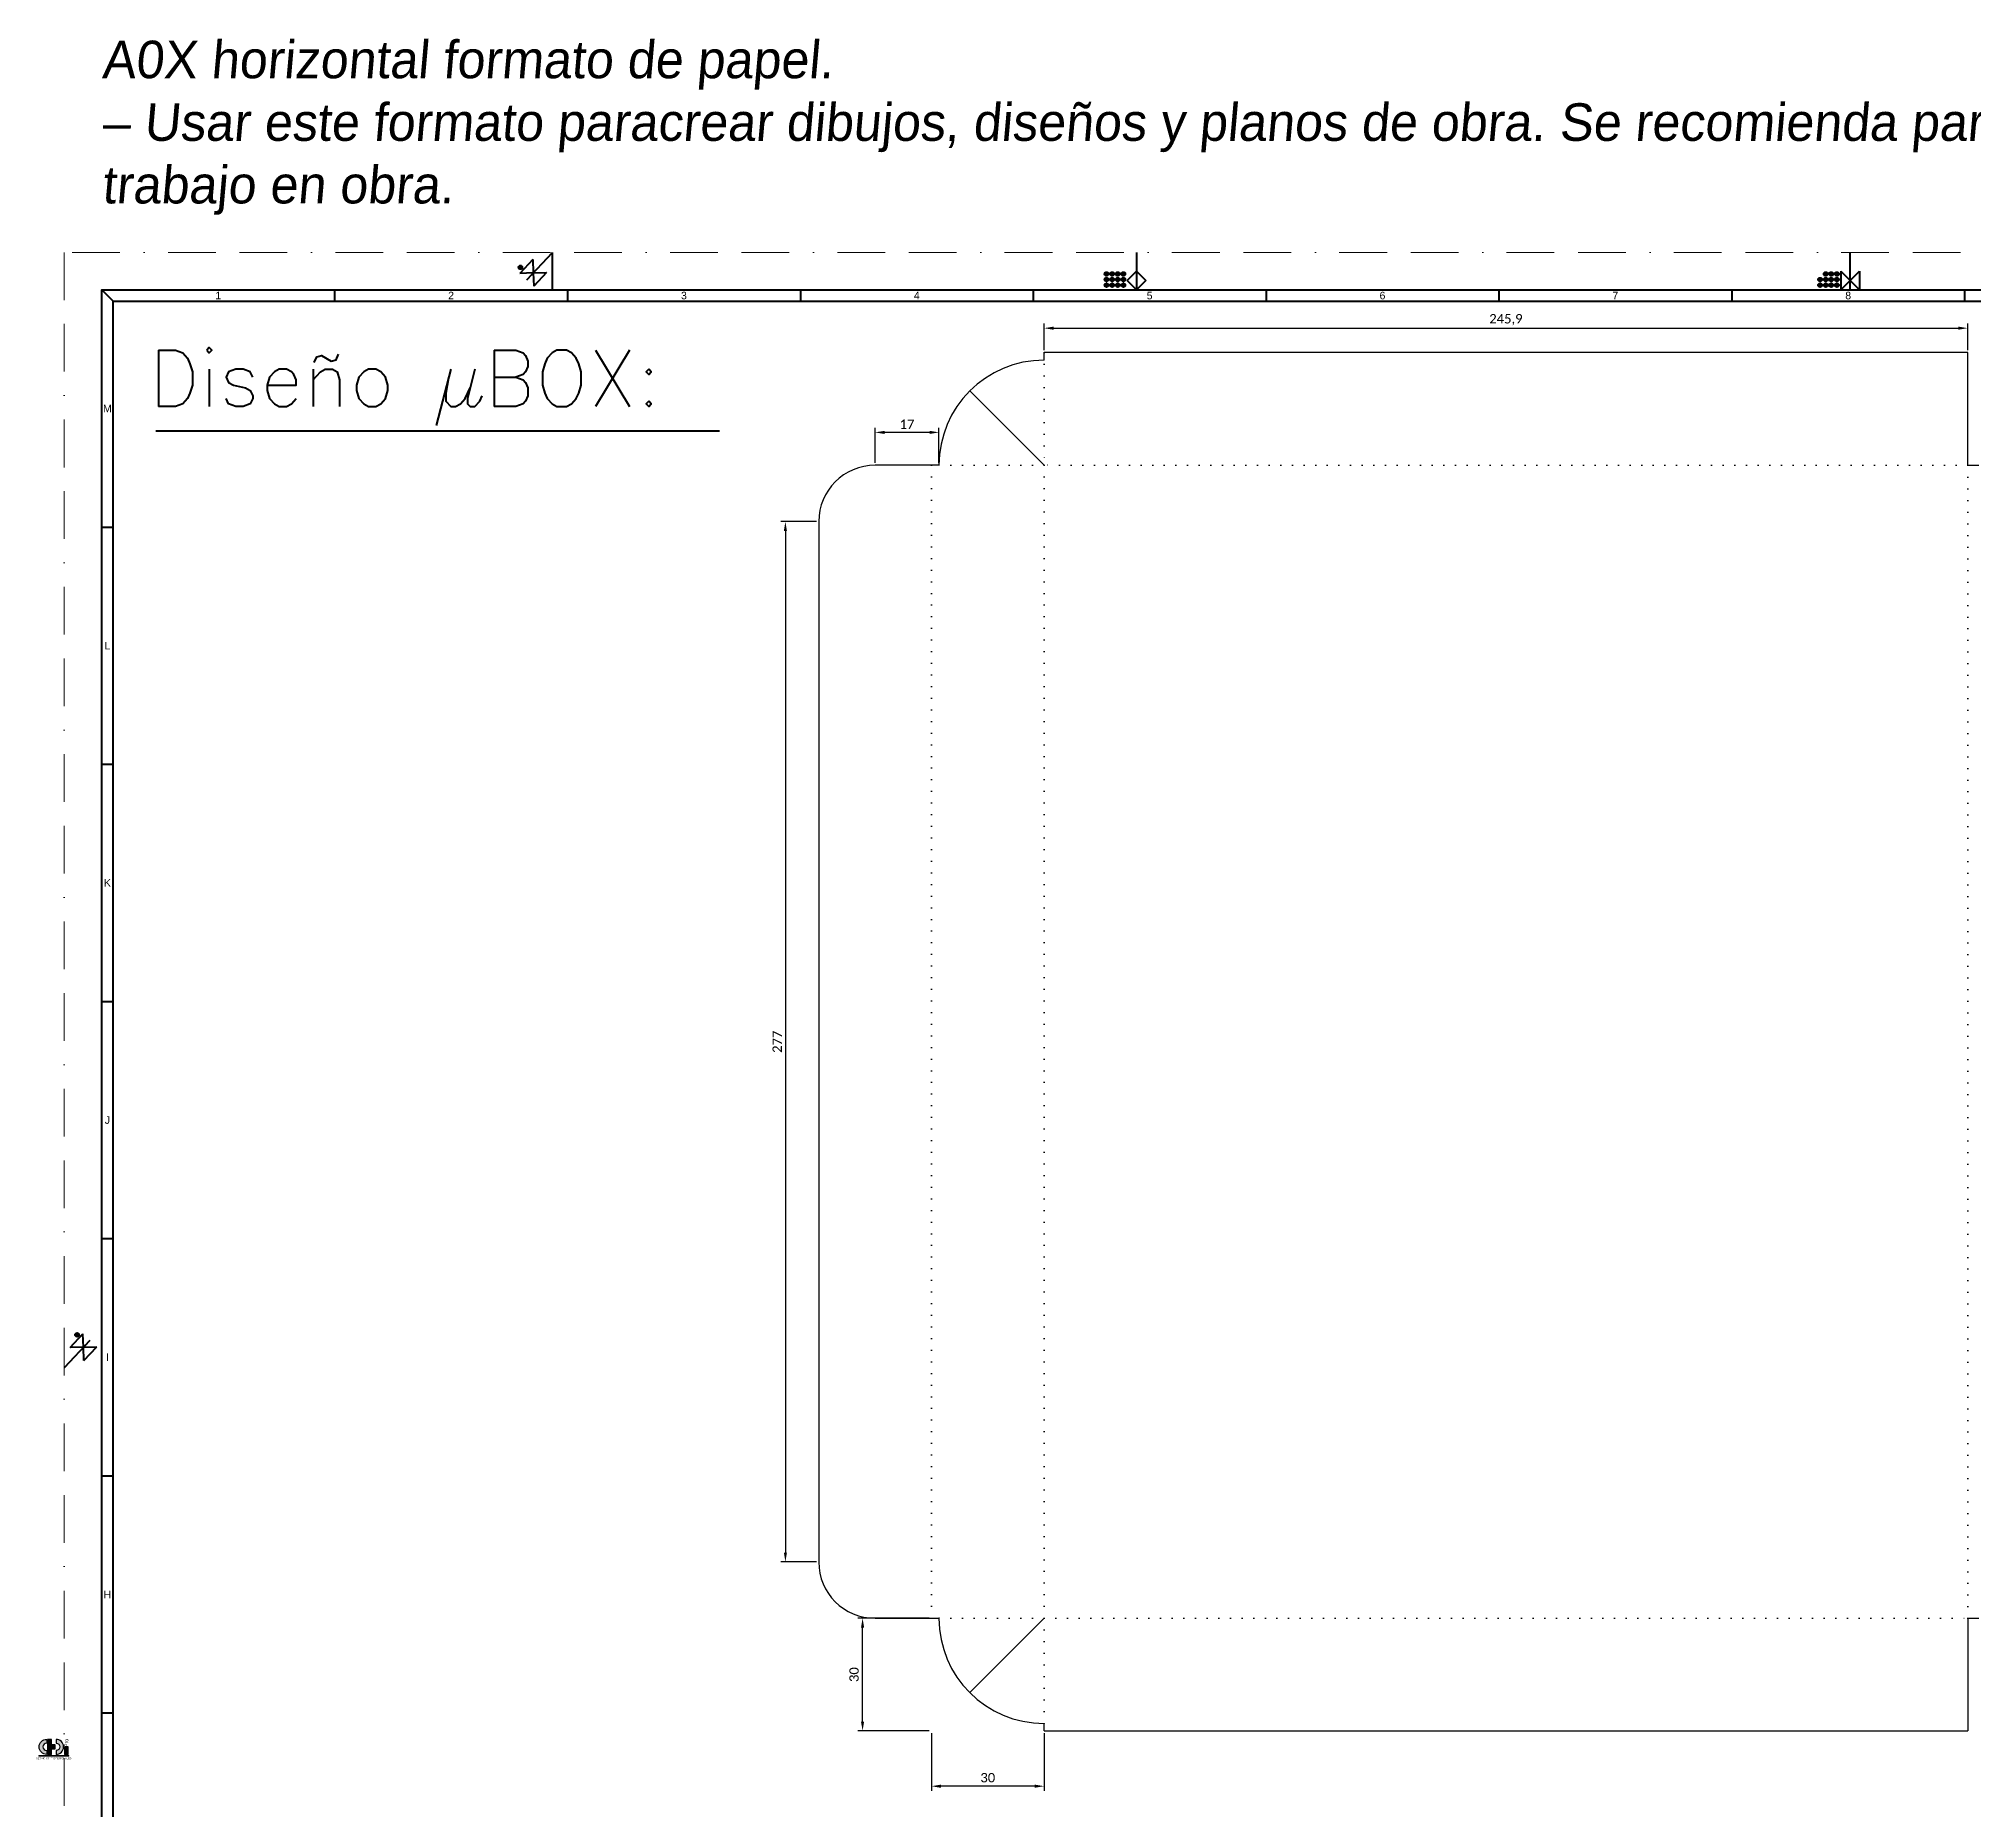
# Paper-space layout 'Dimensiones_cajasXM' of a CAD drawing. Header units: metres. Extents: x -968 to 2373, y -423 to 894.
# Drawn here: x -10 to 505, y 423 to 894 of the extents above; entities that cross this region are included whole.
import ezdxf
from ezdxf.enums import TextEntityAlignment as Align

# ---------------------------------------------------------------- set-up
doc = ezdxf.new("R2010")
doc.units = ezdxf.units.M
doc.linetypes.add('ACAD_ISO07W100', pattern=[3, 0, -3])
doc.linetypes.add('BORDER', pattern=[44.45, 12.7, -6.35, 12.7, -6.35, 0, -6.35])
doc.layers.get('0').update_dxf_attribs({"color": 255, "plot": 0})
doc.layers.get('Defpoints').update_dxf_attribs({"color": 255})
doc.layers.add('G-Title_layouts', color=7, linetype='Continuous', lineweight=50, true_color=0x323232)
doc.styles.add('CTDi Corporate', font='Skia.ttf')
doc.styles.add('CTDi Legend', font='stylu.ttf', dxfattribs={"oblique": 5})
doc.styles.add('CTDi Roman', font='romans.shx')
doc.styles.get("Standard").update_dxf_attribs({"font": 'Candara.ttf'})
doc.styles.add('T1-100', font='Arial.ttf', dxfattribs={"height": 2})
doc.dimstyles.new('ISO-25', dxfattribs={"dimtxt": 2.5, "dimasz": 2.5, "dimexe": 1.25, "dimexo": 0.625, "dimtad": 1, "dimtxsty": 'Standard', "dimcen": 2.5, "dimadec": 0, "dimazin": 0, "dimtfac": 1, "dimtmove": 0, "dimatfit": 3, "dimfxl": 1, "dimarcsym": 0})

# ---------------------------------------------------------------- blocks, each defined once
blk = doc.blocks.new('CTDi_Logo_BnW')
at = {"layer": 'G-Title_layouts', "linetype": 'Continuous', "true_color": 0xffffff}
h = blk.add_hatch(color=7, dxfattribs=at)
h.dxf.hatch_style = 1
h.paths.add_polyline_path([(-1.875, 1), (-1.875, 2, 1), (-1.875, -2), (-1.875, -1, -1)])
h.paths.add_polyline_path([(0.625, 2), (0.625, 1, -1), (0.625, -1), (0.625, -2, 1)])
at = {"layer": 'G-Title_layouts', "linetype": 'Continuous'}
h = blk.add_hatch(color=250, dxfattribs=at)
h.dxf.hatch_style = 1
h.paths.add_polyline_path([(-0.625, 0.5), (-0.625, 2), (-1.625, 2), (-1.625, -2), (-0.625, -2), (-0.625, -0.5), (0.375, -0.5), (0.375, 0.5)])
h = blk.add_hatch(color=250, dxfattribs=at)
h.dxf.hatch_style = 1
h.paths.add_polyline_path([(3.875, 0), (2.875, 0), (2.875, -2), (3.875, -2)])
at = {"layer": 'G-Title_layouts', "linetype": 'Continuous', "lineweight": 13}
h = blk.add_hatch(color=250, dxfattribs=at)
h.dxf.hatch_style = 1
h.paths.add_polyline_path([(-4, -2.3), (-4, -2.5), (4, -2.5), (4, -2.3)])
at = {"layer": 'G-Title_layouts', "linetype": 'Continuous', "lineweight": 30}
for points in [[(-1.875, -1), (-1.875, -2, -1), (-1.875, 2), (-1.875, 1, 1)], [(0.625, -1), (0.625, -2, 1), (0.625, 2), (0.625, 1, -1)]]:
    blk.add_lwpolyline(points, format="xyb", close=True, dxfattribs=at)
for points in [[(0.375, 0.5), (-0.625, 0.5), (-0.625, 2), (-1.625, 2), (-1.625, -2), (-0.625, -2), (-0.625, -0.5), (0.375, -0.5)], [(3.875, 0), (2.875, 0), (2.875, -2), (3.875, -2)]]:
    blk.add_lwpolyline(points, close=True, dxfattribs=at)
at = {"layer": 'G-Title_layouts', "linetype": 'Continuous', "lineweight": 13}
blk.add_lwpolyline([(-4, -2.5), (4, -2.5), (4, -2.3), (-4, -2.3)], close=True, dxfattribs=at)
at = {"layer": 'G-Title_layouts', "color": 250, "style": 'CTDi Corporate', "width": 0.9125}
blk.add_text('Pro', height=1.02, rotation=90, dxfattribs=at).set_placement((3.875, -0.061))
at = {"layer": 'G-Title_layouts', "color": 250, "linetype": 'Continuous', "lineweight": 13, "style": 'CTDi Corporate', "width": 0.8575}
blk.add_text('SERVICIOS PROFESIONALES', height=0.485, dxfattribs=at).set_placement((0, -2.803), align=Align.TOP_CENTER)
blk = doc.blocks.new('CTDi_A0X')
at = {"layer": 'G-Title_layouts'}
h = blk.add_hatch(color=256, dxfattribs=at)
h.dxf.hatch_style = 1
h.paths.add_polyline_path([(121.1, 837.34, 1), (121.83, 836.66, 1)])
h = blk.add_hatch(color=256, dxfattribs=at)
h.dxf.hatch_style = 1
h.paths.add_polyline_path([(277.5, 835.75, 1), (277.5, 834.75, 1)])
h = blk.add_hatch(color=256, dxfattribs=at)
h.dxf.hatch_style = 1
h.paths.add_polyline_path([(279, 835.75, 1), (279, 834.75, 1)])
h = blk.add_hatch(color=256, dxfattribs=at)
h.dxf.hatch_style = 1
h.paths.add_polyline_path([(280.5, 835.75, 1), (280.5, 834.75, 1)])
h = blk.add_hatch(color=256, dxfattribs=at)
h.dxf.hatch_style = 1
h.paths.add_polyline_path([(282, 835.75, 1), (282, 834.75, 1)])
h = blk.add_hatch(color=256, dxfattribs=at)
h.dxf.hatch_style = 1
h.paths.add_polyline_path([(469, 835.75, 1), (469, 834.75, 1)])
h = blk.add_hatch(color=256, dxfattribs=at)
h.dxf.hatch_style = 1
h.paths.add_polyline_path([(470.5, 835.75, 1), (470.5, 834.75, 1)])
h = blk.add_hatch(color=256, dxfattribs=at)
h.dxf.hatch_style = 1
h.paths.add_polyline_path([(472.5, 835.25, 1), (471.5, 835.25, 1)])
h = blk.add_hatch(color=256, dxfattribs=at)
h.dxf.hatch_style = 1
h.paths.add_polyline_path([(277.5, 834.25, 1), (277.5, 833.25, 1)])
h = blk.add_hatch(color=256, dxfattribs=at)
h.dxf.hatch_style = 1
h.paths.add_polyline_path([(277.5, 832.75, 1), (277.5, 831.75, 1)])
h = blk.add_hatch(color=256, dxfattribs=at)
h.dxf.hatch_style = 1
h.paths.add_polyline_path([(279, 834.25, 1), (279, 833.25, 1)])
h = blk.add_hatch(color=256, dxfattribs=at)
h.dxf.hatch_style = 1
h.paths.add_polyline_path([(278.5, 832.25, 1), (279.5, 832.25, 1)])
h = blk.add_hatch(color=256, dxfattribs=at)
h.dxf.hatch_style = 1
h.paths.add_polyline_path([(280.5, 834.25, 1), (280.5, 833.25, 1)])
h = blk.add_hatch(color=256, dxfattribs=at)
h.dxf.hatch_style = 1
h.paths.add_polyline_path([(280.5, 832.75, 1), (280.5, 831.75, 1)])
h = blk.add_hatch(color=256, dxfattribs=at)
h.dxf.hatch_style = 1
h.paths.add_polyline_path([(282, 834.25, 1), (282, 833.25, 1)])
h = blk.add_hatch(color=256, dxfattribs=at)
h.dxf.hatch_style = 1
h.paths.add_polyline_path([(281.5, 832.25, 1), (282.5, 832.25, 1)])
h = blk.add_hatch(color=256, dxfattribs=at)
h.dxf.hatch_style = 1
h.paths.add_polyline_path([(467.5, 834.25, 1), (467.5, 833.25, 1)])
h = blk.add_hatch(color=256, dxfattribs=at)
h.dxf.hatch_style = 1
h.paths.add_polyline_path([(467.5, 832.75, 1), (467.5, 831.75, 1)])
h = blk.add_hatch(color=256, dxfattribs=at)
h.dxf.hatch_style = 1
h.paths.add_polyline_path([(469, 834.25, 1), (469, 833.25, 1)])
h = blk.add_hatch(color=256, dxfattribs=at)
h.dxf.hatch_style = 1
h.paths.add_polyline_path([(468.5, 832.25, 1), (469.5, 832.25, 1)])
h = blk.add_hatch(color=256, dxfattribs=at)
h.dxf.hatch_style = 1
h.paths.add_polyline_path([(470, 833.75, 1), (471, 833.75, 1)])
h = blk.add_hatch(color=256, dxfattribs=at)
h.dxf.hatch_style = 1
h.paths.add_polyline_path([(470, 832.25, 1), (471, 832.25, 1)])
h = blk.add_hatch(color=256, dxfattribs=at)
h.dxf.hatch_style = 1
h.paths.add_polyline_path([(471.5, 833.75, 1), (472.5, 833.75, 1)])
h = blk.add_hatch(color=256, dxfattribs=at)
h.dxf.hatch_style = 1
h.paths.add_polyline_path([(471.5, 832.25, 1), (472.5, 832.25, 1)])
h = blk.add_hatch(color=256, dxfattribs=at)
h.dxf.hatch_style = 1
h.paths.add_polyline_path([(3.06, 553.12, -1), (3.79, 552.44, -1)])
for p, q in [((123.17, 833.7), (130, 841)), ((130, 831), (130, 841)), ((285.5, 841), (285.5, 831)), ((475.5, 831), (475.5, 841)), ((124.76, 839.06), (121.34, 835.4)), ((124.88, 835.52), (121.34, 835.4)), ((124.76, 839.06), (124.88, 835.52)), ((124.88, 835.52), (128.41, 835.64)), ((124.88, 835.52), (125, 831.99)), ((128.41, 835.64), (125, 831.99)), ((283, 833.5), (285.5, 836)), ((285.5, 836), (288, 833.5)), ((473, 836), (475.5, 833.5)), ((473, 836), (473, 831)), ((475.5, 833.5), (478, 836)), ((478, 836), (478, 831)), ((13, 828), (10, 831)), ((72, 831), (72, 828)), ((72, 831), (72, 828)), ((134, 831), (134, 828)), ((134, 831), (134, 828)), ((196, 831), (196, 828)), ((196, 831), (196, 828)), ((258, 831), (258, 828)), ((283, 833.5), (285.5, 831)), ((288, 833.5), (285.5, 831)), ((320, 831), (320, 828)), ((382, 831), (382, 828)), ((444, 831), (444, 828)), ((475.5, 833.5), (473, 831)), ((475.5, 833.5), (478, 831)), ((506, 831), (506, 828)), ((10, 767.85), (13, 767.85)), ((10, 704.69), (13, 704.69)), ((10, 641.54), (13, 641.54)), ((10, 578.38), (13, 578.38)), ((6.83, 551.3), (0, 544)), ((1.59, 549.36), (5, 553.01)), ((5.12, 549.48), (5, 553.01)), ((5.12, 549.48), (1.59, 549.36)), ((5.12, 549.48), (8.66, 549.6)), ((5.24, 545.94), (5.12, 549.48)), ((5.24, 545.94), (8.66, 549.6)), ((10, 515.23), (13, 515.23)), ((10, 452.08), (13, 452.08))]:
    blk.add_line(p, q, dxfattribs=at)
at = {"layer": 'G-Title_layouts', "color": 254, "linetype": 'BORDER', "lineweight": 15}
blk.add_lwpolyline([(2376, 0), (2376, 841), (0, 841), (0, 0)], close=True, dxfattribs=at)
at = {"layer": 'G-Title_layouts'}
for points in [[(2366, 10), (10, 10), (10, 831), (2366, 831)], [(13, 828), (2363, 828), (2363, 13), (13, 13)]]:
    blk.add_lwpolyline(points, close=True, dxfattribs=at)
for centre in [(121.47, 837), (277.5, 835.25), (279, 835.25), (280.5, 835.25), (282, 835.25), (469, 835.25), (470.5, 835.25), (472, 835.25), (277.5, 833.75), (277.5, 832.25), (279, 833.75), (279, 832.25), (280.5, 833.75), (280.5, 832.25), (282, 833.75), (282, 832.25), (467.5, 833.75), (467.5, 832.25), (469, 833.75), (469, 832.25), (470.5, 833.75), (470.5, 832.25), (472, 833.75), (472, 832.25), (3.42, 552.78)]:
    blk.add_circle(centre, 0.5, dxfattribs=at)
at = {"layer": 'G-Title_layouts', "style": 'T1-100'}
for s, p in [('1', (41, 829.5)), ('2', (103, 829.5)), ('3', (165, 829.5)), ('4', (227, 829.5)), ('5', (289, 829.5)), ('6', (351, 829.5)), ('7', (413, 829.5)), ('8', (475, 829.5)), ('M', (11.5, 799.42)), ('L', (11.5, 736.27)), ('K', (11.5, 673.12)), ('J', (11.5, 609.96)), ('I', (11.5, 546.81)), ('H', (11.5, 483.65))]:
    blk.add_text(s, height=2, dxfattribs=at).set_placement(p, align=Align.MIDDLE_CENTER)
at = {"layer": 'G-Title_layouts', "insert": (10, 851), "char_height": 10, "attachment_point": 7, "style": 'CTDi Legend'}
blk.add_mtext_dynamic_manual_height_columns('A0X horizontal formato de papel.\\P– Usar este formato paracrear dibujos, diseños y planos de obra. Se recomienda para presentar información geométrica y específica de trabajo en obra.', width=841, gutter_width=50, heights=[0], dxfattribs=at)
blk = doc.blocks.new('*D225')
at = {"layer": 'Defpoints', "color": 0, "transparency": 16777216}
for p in [(503.81, 817.32), (257.91, 810.81), (503.81, 810.81)]:
    blk.add_point(p, dxfattribs=at)
at = {"layer": 'G-Title_layouts', "color": 0, "lineweight": -2, "transparency": 16777216}
for p, q in [((257.91, 811.44), (257.91, 818.57)), ((260.41, 817.32), (501.31, 817.32)), ((503.81, 811.44), (503.81, 818.57))]:
    blk.add_line(p, q, dxfattribs=at)
at = {"layer": 'G-Title_layouts', "color": 0, "transparency": 16777216}
for points in [[(260.41, 817.73), (260.41, 816.9), (257.91, 817.32)], [(501.31, 817.73), (501.31, 816.9), (503.81, 817.32)]]:
    blk.add_solid(points, dxfattribs=at)
at = {"layer": 'G-Title_layouts', "color": 0, "transparency": 16777216, "insert": (380.86, 819.58), "char_height": 2.5, "attachment_point": 5}
blk.add_mtext('245,9', dxfattribs=at)
blk = doc.blocks.new('*D226')
at = {"layer": 'Defpoints', "color": 0, "transparency": 16777216}
for p in [(197.91, 765.81), (189.02, 488.81), (197.91, 488.81)]:
    blk.add_point(p, dxfattribs=at)
at = {"layer": 'G-Title_layouts', "color": 0, "lineweight": -2, "transparency": 16777216}
for p, q in [((197.29, 765.81), (187.77, 765.81)), ((189.02, 763.31), (189.02, 491.31)), ((197.29, 488.81), (187.77, 488.81))]:
    blk.add_line(p, q, dxfattribs=at)
at = {"layer": 'G-Title_layouts', "color": 0, "transparency": 16777216}
for points in [[(188.61, 763.31), (189.44, 763.31), (189.02, 765.81)], [(188.61, 491.31), (189.44, 491.31), (189.02, 488.81)]]:
    blk.add_solid(points, dxfattribs=at)
at = {"layer": 'G-Title_layouts', "color": 0, "transparency": 16777216, "insert": (186.84, 627.31), "char_height": 2.5, "attachment_point": 5, "rotation": 90}
blk.add_mtext('277', dxfattribs=at)
blk = doc.blocks.new('*D227')
at = {"layer": 'Defpoints', "color": 0, "transparency": 16777216}
for p in [(212.91, 789.57), (212.91, 780.81), (229.91, 780.81)]:
    blk.add_point(p, dxfattribs=at)
at = {"layer": 'G-Title_layouts', "color": 0, "lineweight": -2, "transparency": 16777216}
for p, q in [((212.91, 781.44), (212.91, 790.82)), ((227.41, 789.57), (215.41, 789.57)), ((229.91, 781.44), (229.91, 790.82))]:
    blk.add_line(p, q, dxfattribs=at)
at = {"layer": 'G-Title_layouts', "color": 0, "transparency": 16777216}
for points in [[(215.41, 789.98), (215.41, 789.15), (212.91, 789.57)], [(227.41, 789.98), (227.41, 789.15), (229.91, 789.57)]]:
    blk.add_solid(points, dxfattribs=at)
at = {"layer": 'G-Title_layouts', "color": 0, "transparency": 16777216, "insert": (221.41, 791.75), "char_height": 2.5, "attachment_point": 5}
blk.add_mtext('17', dxfattribs=at)
blk = doc.blocks.new('*D290')
at = {"layer": 'Defpoints', "color": 0, "transparency": 16777216}
for p in [(227.91, 443.81), (257.91, 443.81), (227.91, 429.09)]:
    blk.add_point(p, dxfattribs=at)
at = {"layer": 'G-Title_layouts', "color": 0, "lineweight": -2, "transparency": 16777216}
for p, q in [((227.91, 443.19), (227.91, 427.84)), ((257.91, 443.19), (257.91, 427.84)), ((255.41, 429.09), (230.41, 429.09))]:
    blk.add_line(p, q, dxfattribs=at)
at = {"layer": 'G-Title_layouts', "color": 0, "transparency": 16777216}
for points in [[(230.41, 429.51), (230.41, 428.67), (227.91, 429.09)], [(255.41, 429.51), (255.41, 428.67), (257.91, 429.09)]]:
    blk.add_solid(points, dxfattribs=at)
at = {"layer": 'G-Title_layouts', "color": 0, "transparency": 16777216, "insert": (242.91, 431.35), "char_height": 2.5, "attachment_point": 5}
blk.add_mtext('30', dxfattribs=at)
blk = doc.blocks.new('*D291')
at = {"layer": 'Defpoints', "color": 0, "transparency": 16777216}
for p in [(209.57, 473.81), (227.91, 473.81), (227.91, 443.81)]:
    blk.add_point(p, dxfattribs=at)
at = {"layer": 'G-Title_layouts', "color": 0, "lineweight": -2, "transparency": 16777216}
for p, q in [((227.29, 473.81), (208.32, 473.81)), ((209.57, 446.31), (209.57, 471.31)), ((227.29, 443.81), (208.32, 443.81))]:
    blk.add_line(p, q, dxfattribs=at)
at = {"layer": 'G-Title_layouts', "color": 0, "transparency": 16777216}
for points in [[(209.15, 471.31), (209.99, 471.31), (209.57, 473.81)], [(209.15, 446.31), (209.99, 446.31), (209.57, 443.81)]]:
    blk.add_solid(points, dxfattribs=at)
at = {"layer": 'G-Title_layouts', "color": 0, "transparency": 16777216, "insert": (207.31, 458.81), "char_height": 2.5, "attachment_point": 5, "rotation": 90}
blk.add_mtext('30', dxfattribs=at)

psp = doc.layouts.new('Dimensiones_cajasXM')

# ---------------------------------------------------------------- linework, layer by layer
at = {"layer": 'G-Title_layouts', "color": 252, "linetype": 'ACAD_ISO07W100', "lineweight": 25}
for p, q in [((257.9104, 810.8104), (257.9104, 780.8104)), ((227.9104, 780.8104), (227.9104, 473.8104)), ((257.9104, 780.8104), (227.9104, 780.8104)), ((503.8104, 780.8104), (257.9104, 780.8104)), ((257.9104, 780.8104), (257.9104, 473.8104)), ((503.8104, 473.8104), (503.8104, 780.8104)), ((257.9104, 473.8104), (227.9104, 473.8104)), ((257.9104, 473.8104), (503.8104, 473.8104)), ((257.9104, 473.8104), (257.9104, 445.8104))]:
    psp.add_line(p, q, dxfattribs=at)
at = {"layer": 'G-Title_layouts', "color": 92, "linetype": 'Continuous', "lineweight": 25}
for p, q in [((503.8104, 810.8104), (257.9104, 810.8104)), ((229.9104, 780.8104), (212.9104, 780.8104)), ((197.9104, 765.8104), (197.9104, 488.8104)), ((212.9104, 473.8104), (229.9104, 473.8104)), ((257.9104, 443.8104), (503.8104, 443.8104))]:
    psp.add_line(p, q, dxfattribs=at)
at = {"layer": 'G-Title_layouts', "color": 92, "linetype": 'Continuous', "lineweight": 25, "ltscale": 0.25}
for p, q in [((257.9104, 808.8104), (257.9104, 810.8104)), ((503.8104, 780.8104), (503.8104, 810.8104)), ((257.9104, 780.8104), (238.1114, 800.6094)), ((503.8104, 780.8104), (506.8104, 780.8104)), ((257.9104, 473.8104), (238.1114, 454.0114)), ((503.8104, 473.8104), (506.8104, 473.8104)), ((503.8104, 473.8104), (503.8104, 443.8104)), ((257.9104, 443.8104), (257.9104, 445.8104))]:
    psp.add_line(p, q, dxfattribs=at)
at = {"layer": 'G-Title_layouts', "lineweight": 80}
psp.add_line((21.4345, 789.9861), (171.4345, 789.9861), dxfattribs=at)
at = {"layer": 'G-Title_layouts', "color": 92, "linetype": 'Continuous', "lineweight": 25, "ltscale": 0.25}
for centre, radius, start, end in [((257.9104, 780.8104), 28, 90, 180), ((212.9104, 765.8104), 15, 90, 180), ((212.9104, 488.8104), 15, 180, 270), ((257.9104, 473.8104), 28, 180, 270)]:
    psp.add_arc(centre, radius, start, end, dxfattribs=at)

# ---------------------------------------------------------------- block references
psp.add_blockref('CTDi_Logo_BnW', (-5.7939, 439.5718))
at = {"layer": 'G-Title_layouts'}
psp.add_blockref('CTDi_A0X', (-2.9989, -3.4907), dxfattribs=at)

# ---------------------------------------------------------------- texts
at = {"layer": 'G-Title_layouts', "lineweight": 80, "style": 'CTDi Roman'}
psp.add_text('Diseño µBOX:', height=15, dxfattribs=at).set_placement((19.5563, 796.4324))

# ---------------------------------------------------------------- dimensions: what is measured, and where the dimension line sits
at = {"layer": 'G-Title_layouts'}
for base, p1, p2, picture, middle in [((503.8104, 817.3161), (257.9104, 810.8104), (503.8104, 810.8104), '*D225', (380.8604, 819.5751)), ((212.9104, 789.5657), (229.9104, 780.8104), (212.9104, 780.8104), '*D227', (221.4104, 791.7479)), ((227.9104, 429.0909), (257.9104, 443.8104), (227.9104, 443.8104), '*D290', (242.9104, 431.3499))]:
    dim = psp.add_linear_dim(base=base, p1=p1, p2=p2, dimstyle='ISO-25', dxfattribs=at)
    dim.commit()
    dim.dimension.update_dxf_attribs({"geometry": picture, "text_midpoint": middle})
for base, p1, p2, picture, middle in [((189.0248, 488.8104), (197.9104, 765.8104), (197.9104, 488.8104), '*D226', (186.8426, 627.3104)), ((209.5696, 473.8104), (227.9104, 443.8104), (227.9104, 473.8104), '*D291', (207.3106, 458.8104))]:
    dim = psp.add_linear_dim(base=base, p1=p1, p2=p2, angle=90, dimstyle='ISO-25', dxfattribs=at)
    dim.commit()
    dim.dimension.update_dxf_attribs({"geometry": picture, "text_midpoint": middle})

doc.saveas('drawing.dxf')
